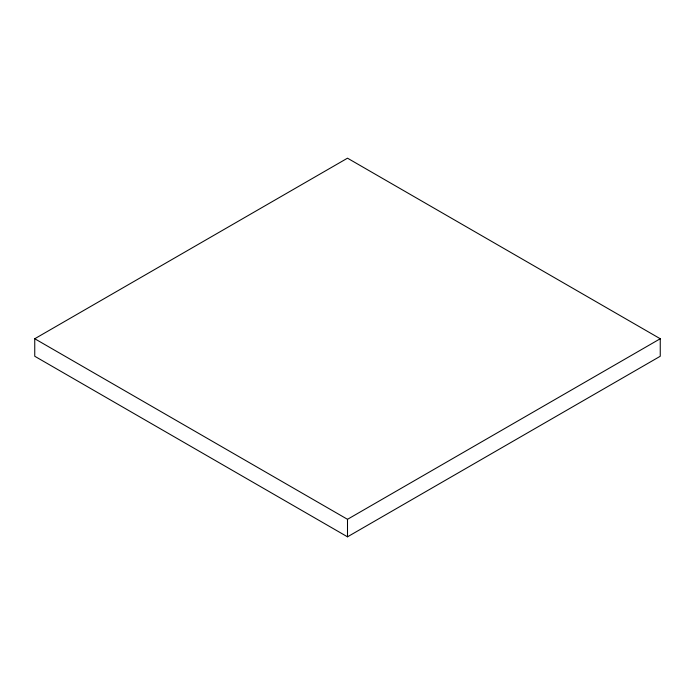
<?xml version="1.0" encoding="UTF-8"?>
<svg xmlns="http://www.w3.org/2000/svg" width="695" height="695" viewBox="0 0 695 695"><rect width="100%" height="100%" fill="white"/><g stroke="black" fill="none" stroke-linecap="round" stroke-linejoin="round"><path stroke-width="1.04" d="M34.75 338.743L347.5 158.182L660.25 338.743L660.25 356.257L347.5 536.818L34.75 356.257L34.75 338.743L347.5 519.313L660.25 338.743M347.5 519.313L347.5 536.818"/></g></svg>
